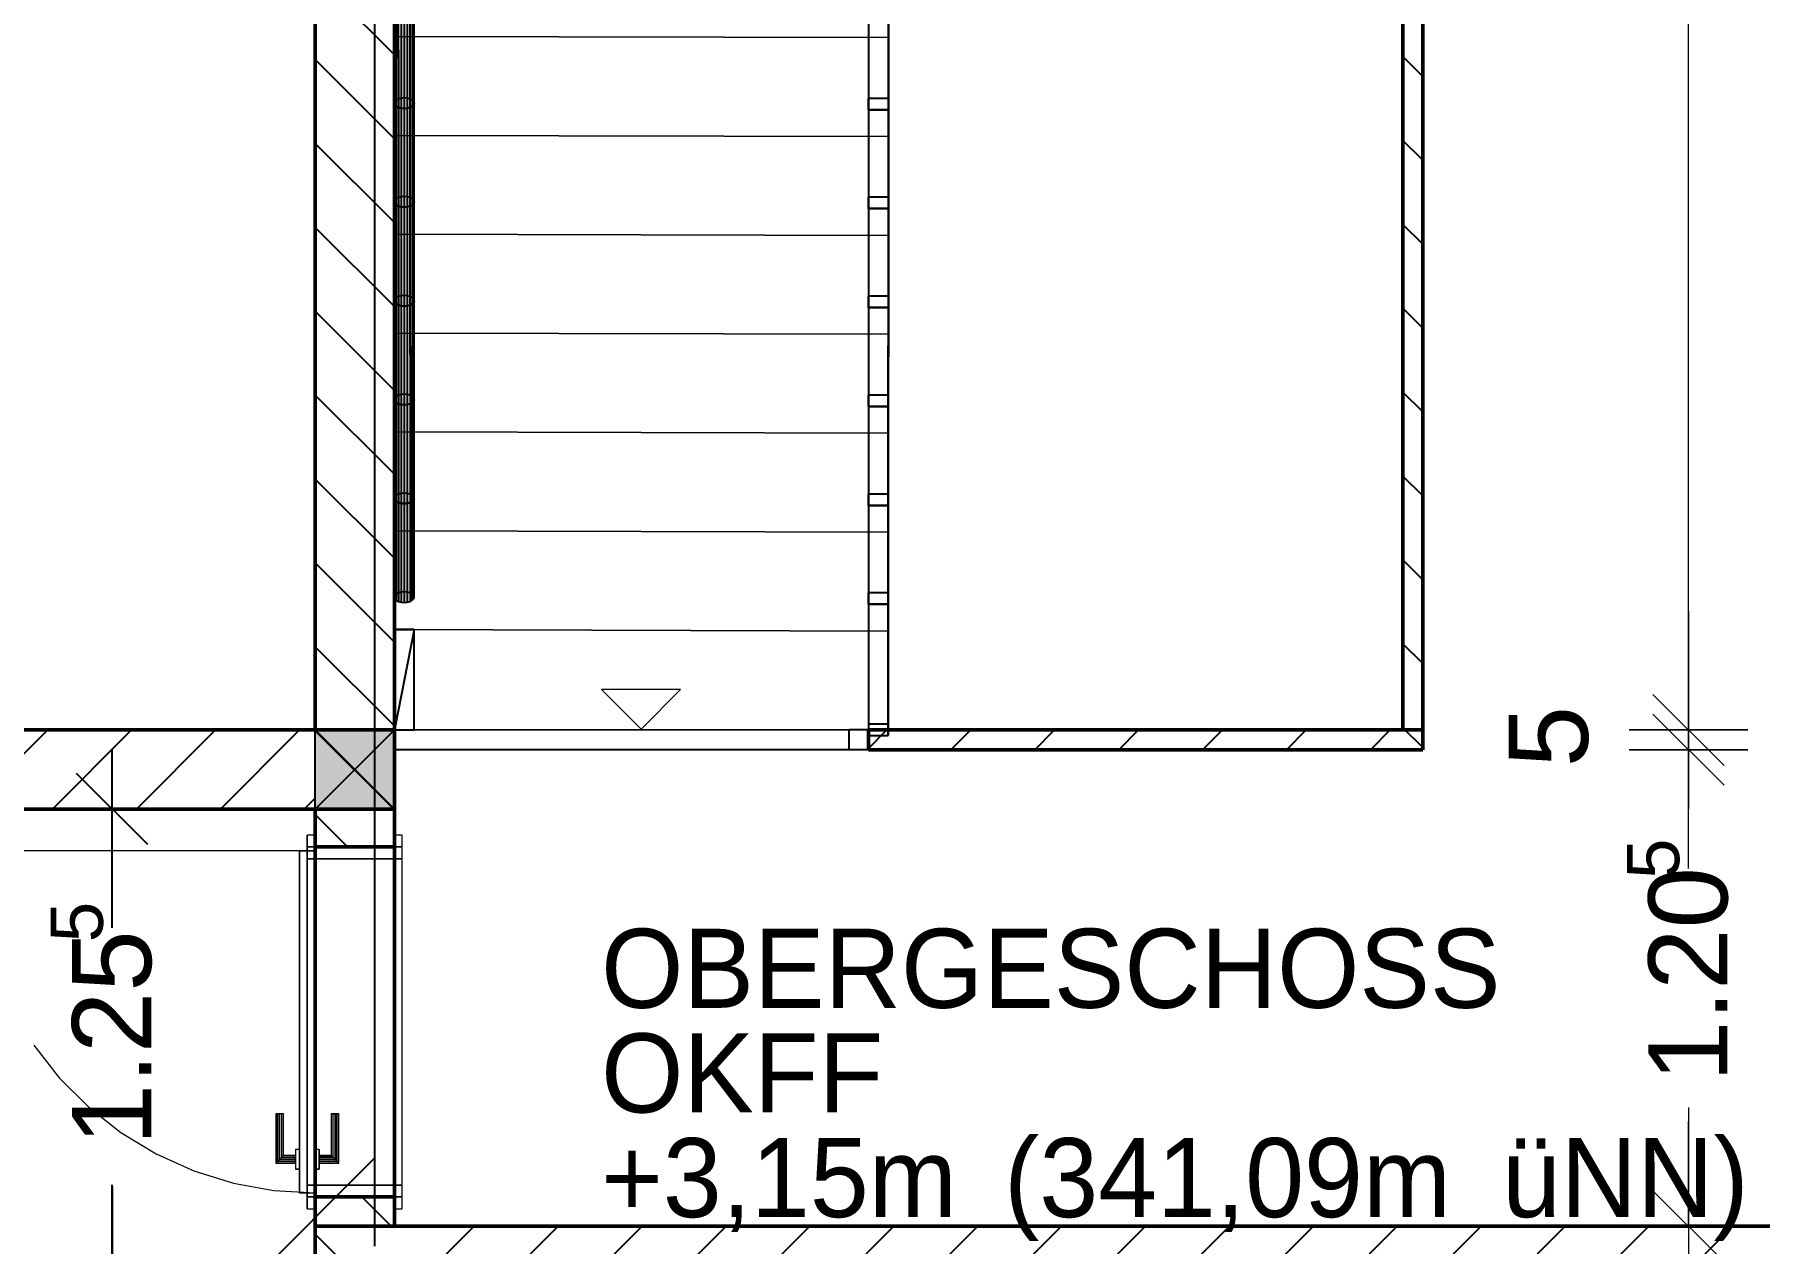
# Model space of a CAD drawing. Extents: x 0 to 756, y -25 to 420.
# Drawn here: x 202.4 to 289.6, y 120.2 to 181.4 of the extents above; entities that cross this region are included whole.
import ezdxf
from ezdxf.lldxf.tags import DXFTag

# ---------------------------------------------------------------- set-up
doc = ezdxf.new("R2010")
doc.units = 0
doc.layers.get('0').update_dxf_attribs({"lineweight": 25})
doc.layers.get('DEFPOINTS').update_dxf_attribs({"lineweight": 25})
for name, color, linetype, lineweight, true_color in [('A_Geschossdecke', 7, 'Continuous', 25, 0x008080), ('S_Kaltwasser', 3, 'Continuous', 35, 0x00ff00), ('S_Schmutzwasser', 7, 'Continuous', 35, 0x808040), ('S_Warmwasser', 1, 'fein_strichliert', 35, 0xff0000), ('S_Zirkulation', 7, 'fein_strichliert', 35, 0xff0080), ('X_Geometrie', 3, 'Continuous', 25, 0x00ff00)]:
    doc.layers.add(name, color=color, linetype=linetype, lineweight=lineweight, true_color=true_color)
for name, color, linetype, lineweight in [('A_Innenwand', 7, 'Continuous', 25), ('A_Tuer', 7, 'Continuous', 25), ('Allgemein03', 7, 'Continuous', 25), ('Pfosten_ Stützen', 7, 'Continuous', 13), ('Standard', 7, 'Continuous', 25), ('Treppe', 7, 'Continuous', 13), ('Tür', 7, 'Continuous', 13), ('Tür 2D', 7, 'Continuous', 13), ('Wand Holz nicht tragend', 7, 'Continuous', 13)]:
    doc.layers.add(name, color=color, linetype=linetype, lineweight=lineweight)
doc.styles.get("Standard").update_dxf_attribs({"font": 'arial.ttf'})
tags = doc.linetypes.add('fein_strichliert', pattern=[4, 1, -2, 1]).pattern_tags.tags
tags[8:9] = [DXFTag(74, 4), DXFTag(75, 0), DXFTag(340, '0'), DXFTag(46, 0.0), DXFTag(50, 0.0), DXFTag(44, 0.0), DXFTag(45, 0.0)]
tags[6:7] = [DXFTag(74, 4), DXFTag(75, 0), DXFTag(340, '0'), DXFTag(46, 0.0), DXFTag(50, 0.0), DXFTag(44, 0.0), DXFTag(45, 0.0)]
tags[4:5] = [DXFTag(74, 4), DXFTag(75, 0), DXFTag(340, '0'), DXFTag(46, 0.0), DXFTag(50, 0.0), DXFTag(44, 0.0), DXFTag(45, 0.0)]

# ---------------------------------------------------------------- blocks, each defined once
blk = doc.blocks.new('Referenz-A01I5YBJIE')
at = {"layer": 'Allgemein03', "color": 0, "lineweight": 13}
for p, q in [((272.607, 145.178), (272.607, 235.578)), ((271.607, 146.178), (271.607, 234.578)), ((244.583, 145.178), (244.583, 146.178)), ((245.583, 146.178), (271.607, 146.178)), ((244.583, 145.178), (272.607, 145.178))]:
    blk.add_line(p, q, dxfattribs=at)
at = {"layer": 'DEFPOINTS', "color": 0, "linetype": 'Continuous', "lineweight": 18, "ltscale": 0.18}
for p, q in [((271.607, 146.178), (271.607, 146.178)), ((271.607, 146.178), (271.607, 146.178)), ((286.048, 146.178), (286.048, 146.178)), ((272.607, 145.178), (272.607, 145.178)), ((272.607, 145.178), (272.607, 145.178)), ((286.048, 145.178), (286.048, 145.178)), ((286.048, 121.078), (286.048, 121.078))]:
    blk.add_line(p, q, dxfattribs=at)
at = {"layer": 'DEFPOINTS', "color": 0, "linetype": 'Continuous', "lineweight": -2, "ltscale": 0.25}
blk.add_line((216.607, 142.178), (216.607, 142.178), dxfattribs=at)
at = {"layer": 'Standard', "color": 0, "lineweight": 18}
for p, q in [((286.048, 146.178), (286.048, 184.22)), ((286.048, 152.178), (286.048, 143.178)), ((286.048, 151.178), (286.048, 142.178)), ((286.048, 140.178), (286.048, 149.178)), ((287.848, 144.378), (284.248, 147.978)), ((284.248, 147.978), (287.848, 144.378)), ((286.048, 139.178), (286.048, 148.178)), ((287.848, 143.378), (284.248, 146.978)), ((284.248, 146.978), (287.848, 143.378)), ((289.048, 146.178), (283.048, 146.178)), ((283.048, 146.178), (289.048, 146.178)), ((286.048, 145.178), (286.048, 146.178)), ((289.048, 145.178), (283.048, 145.178)), ((283.048, 145.178), (289.048, 145.178)), ((286.048, 142.378), (286.048, 145.178)), ((286.048, 127.078), (286.048, 118.078)), ((286.048, 121.078), (286.048, 126.378)), ((284.248, 122.878), (287.848, 119.278)), ((283.048, 121.078), (289.048, 121.078))]:
    blk.add_line(p, q, dxfattribs=at)
at = {"layer": 'Standard', "color": 0, "lineweight": -2}
for p, q in [((220.602, 182.878), (220.603, 177.88)), ((220.627, 182.96), (220.627, 177.963)), ((220.627, 182.795), (220.627, 177.798)), ((220.698, 183.035), (220.698, 178.037)), ((220.698, 182.721), (220.698, 177.723)), ((220.808, 183.094), (220.809, 178.096)), ((220.808, 182.662), (220.809, 177.664)), ((220.948, 183.132), (220.948, 178.134)), ((220.948, 182.624), (220.948, 177.626)), ((221.102, 183.145), (221.103, 178.147)), ((221.102, 182.611), (221.103, 177.613)), ((221.257, 183.132), (221.257, 178.134)), ((221.257, 182.624), (221.257, 177.626)), ((221.396, 183.094), (221.397, 178.096)), ((221.396, 182.662), (221.397, 177.664)), ((221.507, 183.035), (221.507, 178.037)), ((221.507, 182.721), (221.507, 177.723)), ((221.578, 182.961), (221.578, 177.963)), ((221.578, 182.796), (221.578, 177.798)), ((221.603, 177.88), (221.602, 182.878)), ((244.588, 183.121), (244.587, 178.119)), ((244.588, 182.548), (244.587, 177.546)), ((245.587, 178.119), (245.588, 183.121)), ((245.588, 182.548), (245.587, 177.546)), ((220.627, 177.963), (220.603, 177.88)), ((220.627, 177.963), (220.603, 177.88)), ((220.698, 178.037), (220.627, 177.963)), ((220.698, 178.037), (220.627, 177.963)), ((220.627, 177.963), (220.628, 172.965)), ((220.809, 178.096), (220.698, 178.037)), ((220.809, 178.096), (220.698, 178.037)), ((220.698, 178.037), (220.699, 173.04)), ((220.948, 178.134), (220.809, 178.096)), ((220.948, 178.134), (220.809, 178.096)), ((220.809, 178.096), (220.81, 173.099)), ((221.103, 178.147), (220.948, 178.134)), ((221.103, 178.147), (220.948, 178.134)), ((220.948, 178.134), (220.949, 173.137)), ((221.257, 178.134), (221.103, 178.147)), ((221.103, 178.147), (221.104, 173.15)), ((221.257, 178.134), (221.103, 178.147)), ((221.397, 178.096), (221.257, 178.134)), ((221.257, 178.134), (221.258, 173.137)), ((221.397, 178.096), (221.257, 178.134)), ((221.507, 178.037), (221.397, 178.096)), ((221.397, 178.096), (221.397, 173.099)), ((221.507, 178.037), (221.397, 178.096)), ((221.578, 177.963), (221.507, 178.037)), ((221.507, 178.037), (221.508, 173.04)), ((221.578, 177.963), (221.507, 178.037)), ((221.603, 177.88), (221.578, 177.963)), ((221.578, 177.963), (221.579, 172.965)), ((221.603, 177.88), (221.578, 177.963)), ((244.587, 178.119), (244.586, 173.117)), ((244.587, 178.119), (244.587, 177.546)), ((245.587, 178.119), (244.587, 178.119)), ((245.587, 178.119), (244.587, 178.119)), ((244.587, 177.546), (244.587, 178.119)), ((245.586, 173.117), (245.587, 178.119)), ((245.587, 177.546), (245.587, 178.119)), ((245.587, 178.119), (245.587, 177.546)), ((220.603, 177.88), (220.627, 177.798)), ((220.603, 177.88), (220.604, 172.883)), ((220.627, 177.798), (220.603, 177.88)), ((220.627, 177.798), (220.698, 177.723)), ((220.698, 177.723), (220.627, 177.798)), ((220.627, 177.798), (220.628, 172.8)), ((220.698, 177.723), (220.809, 177.664)), ((220.809, 177.664), (220.698, 177.723)), ((220.698, 177.723), (220.699, 172.726)), ((220.809, 177.664), (220.948, 177.626)), ((220.948, 177.626), (220.809, 177.664)), ((220.809, 177.664), (220.81, 172.667)), ((220.948, 177.626), (221.103, 177.613)), ((221.103, 177.613), (220.948, 177.626)), ((220.948, 177.626), (220.949, 172.629)), ((221.103, 177.613), (221.257, 177.626)), ((221.257, 177.626), (221.103, 177.613)), ((221.103, 177.613), (221.104, 172.616)), ((221.257, 177.626), (221.397, 177.664)), ((221.397, 177.664), (221.257, 177.626)), ((221.257, 177.626), (221.258, 172.629)), ((221.397, 177.664), (221.507, 177.723)), ((221.507, 177.723), (221.397, 177.664)), ((221.397, 177.664), (221.397, 172.667)), ((221.507, 177.723), (221.578, 177.798)), ((221.578, 177.798), (221.507, 177.723)), ((221.507, 177.723), (221.508, 172.726)), ((221.578, 177.798), (221.603, 177.88)), ((221.603, 177.88), (221.578, 177.798)), ((221.578, 177.798), (221.579, 172.8)), ((221.604, 172.883), (221.603, 177.88)), ((244.587, 177.546), (244.586, 172.543)), ((244.587, 177.546), (245.587, 177.546)), ((245.587, 177.546), (244.587, 177.546)), ((245.587, 177.546), (245.586, 172.543)), ((220.628, 172.965), (220.604, 172.883)), ((220.628, 172.965), (220.604, 172.883)), ((220.604, 172.883), (220.628, 172.8)), ((220.604, 172.883), (220.604, 167.885)), ((220.628, 172.8), (220.604, 172.883)), ((220.699, 173.04), (220.628, 172.965)), ((220.699, 173.04), (220.628, 172.965)), ((220.628, 172.965), (220.629, 167.967)), ((220.628, 172.8), (220.699, 172.726)), ((220.699, 172.726), (220.628, 172.8)), ((220.628, 172.8), (220.629, 167.802)), ((220.81, 173.099), (220.699, 173.04)), ((220.81, 173.099), (220.699, 173.04)), ((220.699, 173.04), (220.7, 168.042)), ((220.699, 172.726), (220.81, 172.667)), ((220.81, 172.667), (220.699, 172.726)), ((220.699, 172.726), (220.7, 167.728)), ((220.949, 173.137), (220.81, 173.099)), ((220.949, 173.137), (220.81, 173.099)), ((220.81, 173.099), (220.81, 168.101)), ((221.104, 173.15), (220.949, 173.137)), ((221.104, 173.15), (220.949, 173.137)), ((220.949, 173.137), (220.95, 168.139)), ((221.258, 173.137), (221.104, 173.15)), ((221.104, 173.15), (221.104, 168.152)), ((221.258, 173.137), (221.104, 173.15)), ((221.397, 173.099), (221.258, 173.137)), ((221.258, 173.137), (221.259, 168.139)), ((221.397, 173.099), (221.258, 173.137)), ((221.508, 173.04), (221.397, 173.099)), ((221.397, 173.099), (221.398, 168.101)), ((221.508, 173.04), (221.397, 173.099)), ((221.397, 172.667), (221.508, 172.726)), ((221.508, 172.726), (221.397, 172.667)), ((221.579, 172.965), (221.508, 173.04)), ((221.508, 173.04), (221.509, 168.042)), ((221.579, 172.965), (221.508, 173.04)), ((221.508, 172.726), (221.579, 172.8)), ((221.579, 172.8), (221.508, 172.726)), ((221.508, 172.726), (221.509, 167.728)), ((221.604, 172.883), (221.579, 172.965)), ((221.579, 172.965), (221.58, 167.968)), ((221.604, 172.883), (221.579, 172.965)), ((221.579, 172.8), (221.604, 172.883)), ((221.604, 172.883), (221.579, 172.8)), ((221.579, 172.8), (221.58, 167.803)), ((221.604, 167.885), (221.604, 172.883)), ((244.586, 173.117), (244.586, 172.543)), ((245.586, 173.117), (244.586, 173.117)), ((244.586, 173.117), (244.586, 168.114)), ((245.586, 173.117), (244.586, 173.117)), ((244.586, 172.543), (244.586, 173.117)), ((245.586, 172.543), (245.586, 173.117)), ((245.586, 168.114), (245.586, 173.117)), ((245.586, 173.117), (245.586, 172.543)), ((220.81, 172.667), (220.949, 172.629)), ((220.949, 172.629), (220.81, 172.667)), ((220.81, 172.667), (220.81, 167.669)), ((220.949, 172.629), (221.104, 172.616)), ((221.104, 172.616), (220.949, 172.629)), ((220.949, 172.629), (220.95, 167.631)), ((221.104, 172.616), (221.258, 172.629)), ((221.258, 172.629), (221.104, 172.616)), ((221.104, 172.616), (221.104, 167.618)), ((221.258, 172.629), (221.397, 172.667)), ((221.397, 172.667), (221.258, 172.629)), ((221.258, 172.629), (221.259, 167.631)), ((221.397, 172.667), (221.398, 167.669)), ((244.586, 172.543), (245.586, 172.543)), ((245.586, 172.543), (244.586, 172.543)), ((244.586, 172.543), (244.586, 167.541)), ((245.586, 172.543), (245.586, 167.541)), ((220.629, 167.967), (220.604, 167.885)), ((220.629, 167.967), (220.604, 167.885)), ((220.604, 167.885), (220.629, 167.802)), ((220.604, 167.885), (220.605, 162.887)), ((220.629, 167.802), (220.604, 167.885)), ((220.7, 168.042), (220.629, 167.967)), ((220.7, 168.042), (220.629, 167.967)), ((220.629, 167.967), (220.629, 162.97)), ((220.629, 167.802), (220.7, 167.728)), ((220.7, 167.728), (220.629, 167.802)), ((220.629, 167.802), (220.629, 162.805)), ((220.81, 168.101), (220.7, 168.042)), ((220.81, 168.101), (220.7, 168.042)), ((220.7, 168.042), (220.7, 163.044)), ((220.7, 167.728), (220.81, 167.669)), ((220.81, 167.669), (220.7, 167.728)), ((220.7, 167.728), (220.701, 162.73)), ((220.95, 168.139), (220.81, 168.101)), ((220.95, 168.139), (220.81, 168.101)), ((220.81, 168.101), (220.811, 163.103)), ((220.81, 167.669), (220.95, 167.631)), ((220.95, 167.631), (220.81, 167.669)), ((220.81, 167.669), (220.811, 162.671)), ((221.104, 168.152), (220.95, 168.139)), ((221.104, 168.152), (220.95, 168.139)), ((220.95, 168.139), (220.95, 163.141)), ((220.95, 167.631), (221.104, 167.618)), ((221.104, 167.618), (220.95, 167.631)), ((220.95, 167.631), (220.951, 162.633)), ((221.259, 168.139), (221.104, 168.152)), ((221.104, 168.152), (221.105, 163.154)), ((221.259, 168.139), (221.104, 168.152)), ((221.104, 167.618), (221.259, 167.631)), ((221.259, 167.631), (221.104, 167.618)), ((221.104, 167.618), (221.105, 162.62)), ((221.398, 168.101), (221.259, 168.139)), ((221.259, 168.139), (221.259, 163.141)), ((221.398, 168.101), (221.259, 168.139)), ((221.259, 167.631), (221.398, 167.669)), ((221.398, 167.669), (221.259, 167.631)), ((221.259, 167.631), (221.26, 162.633)), ((221.509, 168.042), (221.398, 168.101)), ((221.398, 168.101), (221.399, 163.103)), ((221.509, 168.042), (221.398, 168.101)), ((221.398, 167.669), (221.509, 167.728)), ((221.509, 167.728), (221.398, 167.669)), ((221.398, 167.669), (221.399, 162.671)), ((221.58, 167.968), (221.509, 168.042)), ((221.509, 168.042), (221.509, 163.044)), ((221.58, 167.968), (221.509, 168.042)), ((221.509, 167.728), (221.58, 167.803)), ((221.58, 167.803), (221.509, 167.728)), ((221.509, 167.728), (221.51, 162.731)), ((221.604, 167.885), (221.58, 167.968)), ((221.58, 167.968), (221.581, 162.97)), ((221.604, 167.885), (221.58, 167.968)), ((221.58, 167.803), (221.604, 167.885)), ((221.604, 167.885), (221.58, 167.803)), ((221.58, 167.803), (221.581, 162.805)), ((221.605, 162.887), (221.604, 167.885)), ((244.586, 168.114), (244.585, 163.112)), ((244.586, 167.541), (244.585, 162.539)), ((244.586, 168.114), (244.586, 167.541)), ((245.586, 168.114), (244.586, 168.114)), ((245.586, 168.114), (244.586, 168.114)), ((244.586, 167.541), (244.586, 168.114)), ((244.586, 167.541), (245.586, 167.541)), ((245.586, 167.541), (244.586, 167.541)), ((245.585, 163.112), (245.586, 168.114)), ((245.586, 167.541), (245.585, 162.539)), ((245.586, 167.541), (245.586, 168.114)), ((245.586, 168.114), (245.586, 167.541)), ((220.95, 163.141), (220.811, 163.103)), ((220.95, 163.141), (220.811, 163.103)), ((221.105, 163.154), (220.95, 163.141)), ((221.105, 163.154), (220.95, 163.141)), ((220.95, 163.141), (220.951, 158.144)), ((221.259, 163.141), (221.105, 163.154)), ((221.105, 163.154), (221.106, 158.157)), ((221.259, 163.141), (221.105, 163.154)), ((221.399, 163.103), (221.259, 163.141)), ((221.259, 163.141), (221.26, 158.144)), ((221.399, 163.103), (221.259, 163.141)), ((244.585, 163.112), (244.584, 158.11)), ((244.585, 163.112), (244.585, 162.539)), ((245.585, 163.112), (244.585, 163.112)), ((245.585, 163.112), (244.585, 163.112)), ((244.585, 162.539), (244.585, 163.112)), ((245.584, 158.109), (245.585, 163.112)), ((245.585, 162.539), (245.585, 163.112)), ((245.585, 163.112), (245.585, 162.539)), ((220.629, 162.97), (220.605, 162.887)), ((220.629, 162.97), (220.605, 162.887)), ((220.605, 162.887), (220.629, 162.805)), ((220.605, 162.887), (220.606, 157.89)), ((220.629, 162.805), (220.605, 162.887)), ((220.7, 163.044), (220.629, 162.97)), ((220.7, 163.044), (220.629, 162.97)), ((220.629, 162.97), (220.63, 157.972)), ((220.629, 162.805), (220.701, 162.73)), ((220.701, 162.73), (220.629, 162.805)), ((220.629, 162.805), (220.63, 157.807)), ((220.811, 163.103), (220.7, 163.044)), ((220.811, 163.103), (220.7, 163.044)), ((220.7, 163.044), (220.701, 158.047)), ((220.701, 162.73), (220.811, 162.671)), ((220.811, 162.671), (220.701, 162.73)), ((220.701, 162.73), (220.701, 157.733)), ((220.811, 163.103), (220.812, 158.106)), ((220.811, 162.671), (220.951, 162.633)), ((220.951, 162.633), (220.811, 162.671)), ((220.811, 162.671), (220.812, 157.674)), ((220.951, 162.633), (221.105, 162.62)), ((221.105, 162.62), (220.951, 162.633)), ((220.951, 162.633), (220.951, 157.636)), ((221.105, 162.62), (221.26, 162.633)), ((221.26, 162.633), (221.105, 162.62)), ((221.105, 162.62), (221.106, 157.623)), ((221.26, 162.633), (221.399, 162.671)), ((221.399, 162.671), (221.26, 162.633)), ((221.26, 162.633), (221.26, 157.636)), ((221.509, 163.044), (221.399, 163.103)), ((221.399, 163.103), (221.4, 158.106)), ((221.509, 163.044), (221.399, 163.103)), ((221.399, 162.671), (221.51, 162.731)), ((221.51, 162.731), (221.399, 162.671)), ((221.399, 162.671), (221.4, 157.674)), ((221.581, 162.97), (221.509, 163.044)), ((221.509, 163.044), (221.51, 158.047)), ((221.581, 162.97), (221.509, 163.044)), ((221.51, 162.731), (221.581, 162.805)), ((221.581, 162.805), (221.51, 162.731)), ((221.51, 162.731), (221.51, 157.733)), ((221.605, 162.887), (221.581, 162.97)), ((221.581, 162.97), (221.581, 157.972)), ((221.605, 162.887), (221.581, 162.97)), ((221.581, 162.805), (221.605, 162.887)), ((221.605, 162.887), (221.581, 162.805)), ((221.581, 162.805), (221.581, 157.807)), ((221.606, 157.89), (221.605, 162.887)), ((244.585, 162.539), (244.584, 157.536)), ((244.585, 162.539), (245.585, 162.539)), ((245.585, 162.539), (244.585, 162.539)), ((245.585, 162.539), (245.584, 157.536)), ((220.63, 157.972), (220.606, 157.89)), ((220.63, 157.972), (220.606, 157.89)), ((220.606, 157.89), (220.63, 157.807)), ((220.606, 157.89), (220.606, 152.892)), ((220.63, 157.807), (220.606, 157.89)), ((220.701, 158.047), (220.63, 157.972)), ((220.701, 158.047), (220.63, 157.972)), ((220.63, 157.972), (220.631, 152.975)), ((220.812, 158.106), (220.701, 158.047)), ((220.812, 158.106), (220.701, 158.047)), ((220.701, 158.047), (220.702, 153.049)), ((220.951, 158.144), (220.812, 158.106)), ((220.951, 158.144), (220.812, 158.106)), ((220.812, 158.106), (220.813, 153.108)), ((221.106, 158.157), (220.951, 158.144)), ((221.106, 158.157), (220.951, 158.144)), ((220.951, 158.144), (220.952, 153.146)), ((221.26, 158.144), (221.106, 158.157)), ((221.106, 158.157), (221.106, 153.159)), ((221.26, 158.144), (221.106, 158.157)), ((221.4, 158.106), (221.26, 158.144)), ((221.26, 158.144), (221.261, 153.146)), ((221.4, 158.106), (221.26, 158.144)), ((221.51, 158.047), (221.4, 158.106)), ((221.4, 158.106), (221.4, 153.108)), ((221.51, 158.047), (221.4, 158.106)), ((221.581, 157.972), (221.51, 158.047)), ((221.51, 158.047), (221.511, 153.049)), ((221.581, 157.972), (221.51, 158.047)), ((221.606, 157.89), (221.581, 157.972)), ((221.581, 157.972), (221.582, 152.975)), ((221.606, 157.89), (221.581, 157.972)), ((221.581, 157.807), (221.606, 157.89)), ((221.606, 157.89), (221.581, 157.807)), ((221.606, 152.892), (221.606, 157.89)), ((244.584, 158.11), (244.583, 153.107)), ((244.584, 158.11), (244.584, 157.536)), ((245.584, 158.109), (244.584, 158.11)), ((245.584, 158.109), (244.584, 158.11)), ((244.584, 157.536), (244.584, 158.11)), ((245.583, 153.107), (245.584, 158.109)), ((245.584, 157.536), (245.584, 158.109)), ((245.584, 158.109), (245.584, 157.536)), ((220.63, 157.807), (220.701, 157.733)), ((220.701, 157.733), (220.63, 157.807)), ((220.63, 157.807), (220.631, 152.81)), ((220.701, 157.733), (220.812, 157.674)), ((220.812, 157.674), (220.701, 157.733)), ((220.701, 157.733), (220.702, 152.735)), ((220.812, 157.674), (220.951, 157.636)), ((220.951, 157.636), (220.812, 157.674)), ((220.812, 157.674), (220.813, 152.676)), ((220.951, 157.636), (221.106, 157.623)), ((221.106, 157.623), (220.951, 157.636)), ((220.951, 157.636), (220.952, 152.638)), ((221.106, 157.623), (221.26, 157.636)), ((221.26, 157.636), (221.106, 157.623)), ((221.106, 157.623), (221.107, 152.625)), ((221.26, 157.636), (221.4, 157.674)), ((221.4, 157.674), (221.26, 157.636)), ((221.26, 157.636), (221.261, 152.638)), ((221.4, 157.674), (221.51, 157.733)), ((221.51, 157.733), (221.4, 157.674)), ((221.4, 157.674), (221.4, 152.676)), ((221.51, 157.733), (221.581, 157.807)), ((221.581, 157.807), (221.51, 157.733)), ((221.51, 157.733), (221.511, 152.735)), ((221.581, 157.807), (221.582, 152.81)), ((244.584, 157.536), (244.583, 152.534)), ((244.584, 157.536), (245.584, 157.536)), ((245.584, 157.536), (244.584, 157.536)), ((245.584, 157.536), (245.583, 152.534)), ((220.631, 152.975), (220.606, 152.892)), ((220.606, 152.892), (220.631, 152.81)), ((220.702, 153.049), (220.631, 152.975)), ((220.631, 152.81), (220.702, 152.735)), ((220.813, 153.108), (220.702, 153.049)), ((220.702, 152.735), (220.813, 152.676)), ((220.952, 153.146), (220.813, 153.108)), ((220.813, 152.676), (220.952, 152.638)), ((221.106, 153.159), (220.952, 153.146)), ((221.261, 153.146), (221.106, 153.159)), ((221.4, 153.108), (221.261, 153.146)), ((221.261, 152.638), (221.4, 152.676)), ((221.511, 153.049), (221.4, 153.108)), ((221.4, 152.676), (221.511, 152.735)), ((221.582, 152.975), (221.511, 153.049)), ((221.511, 152.735), (221.582, 152.81)), ((221.606, 152.892), (221.582, 152.975)), ((221.582, 152.81), (221.606, 152.892)), ((244.583, 153.107), (244.583, 152.534)), ((245.583, 153.107), (244.583, 153.107)), ((244.583, 153.107), (244.583, 146.466)), ((245.583, 153.107), (244.583, 153.107)), ((244.583, 152.534), (244.583, 153.107)), ((245.583, 152.534), (245.583, 153.107)), ((245.583, 146.466), (245.583, 153.107)), ((245.583, 153.107), (245.583, 152.534)), ((220.952, 152.638), (221.107, 152.625)), ((221.107, 152.625), (221.261, 152.638)), ((244.583, 152.534), (244.582, 145.893)), ((244.583, 152.534), (245.583, 152.534)), ((245.583, 152.534), (244.583, 152.534)), ((245.583, 152.534), (245.582, 145.893)), ((220.607, 151.255), (220.607, 146.178)), ((221.607, 151.252), (220.607, 151.255)), ((220.607, 151.255), (221.607, 151.252)), ((220.607, 146.178), (220.607, 151.255)), ((220.607, 151.255), (220.607, 151.255)), ((221.607, 151.252), (220.607, 146.178)), ((221.607, 151.252), (220.607, 146.178)), ((221.607, 146.178), (221.607, 151.252)), ((221.607, 151.252), (221.607, 151.252)), ((221.607, 146.178), (221.607, 151.252)), ((216.607, 146.178), (220.607, 146.178)), ((216.607, 142.178), (216.607, 146.178)), ((216.607, 146.178), (220.607, 142.178)), ((220.607, 146.178), (216.607, 142.178)), ((220.607, 146.178), (220.607, 142.178)), ((220.607, 142.178), (220.607, 146.178)), ((220.607, 146.178), (221.607, 146.178)), ((220.607, 146.178), (221.607, 146.178)), ((220.607, 146.178), (220.607, 146.178)), ((221.607, 146.178), (221.607, 146.178)), ((244.583, 146.466), (244.582, 145.893)), ((244.582, 145.893), (245.582, 145.893)), ((245.583, 146.466), (244.583, 146.466)), ((245.582, 145.893), (245.583, 146.466)), ((206.344, 136.178), (206.344, 145.178)), ((208.144, 140.378), (204.544, 143.978)), ((209.344, 142.178), (203.344, 142.178)), ((206.344, 139.182), (206.344, 142.178)), ((220.607, 142.178), (216.607, 142.178)), ((206.344, 117.078), (206.344, 123.182)), ((206.344, 123.078), (206.344, 114.078))]:
    blk.add_line(p, q, dxfattribs=at)
for points in [[(216.607, 142.178), (220.607, 142.178), (216.607, 146.178)], [(220.607, 142.178), (220.607, 146.178), (216.607, 146.178)]]:
    blk.add_solid(points, dxfattribs=at)
at = {"layer": 'Treppe', "color": 0}
for p, q in [((220.602, 186.238), (220.602, 181.241)), ((220.602, 181.241), (220.602, 186.238)), ((245.588, 181.195), (245.588, 186.198)), ((245.588, 186.198), (245.588, 181.195)), ((220.602, 181.241), (220.603, 176.243)), ((245.588, 181.195), (220.602, 181.241)), ((220.603, 176.243), (220.602, 181.241)), ((220.602, 181.241), (245.588, 181.195)), ((220.602, 181.241), (220.602, 181.241)), ((220.602, 181.241), (245.588, 181.195)), ((245.588, 181.195), (220.602, 181.241)), ((220.602, 181.241), (220.602, 181.241)), ((245.587, 176.193), (245.588, 181.195)), ((245.588, 181.195), (245.587, 176.193)), ((245.588, 181.195), (245.588, 181.195)), ((245.588, 181.195), (245.588, 181.195)), ((220.603, 176.243), (220.604, 171.246)), ((245.587, 176.193), (220.603, 176.243)), ((220.604, 171.246), (220.603, 176.243)), ((220.603, 176.243), (245.587, 176.193)), ((220.603, 176.243), (220.603, 176.243)), ((220.603, 176.243), (245.587, 176.193)), ((245.587, 176.193), (220.603, 176.243)), ((220.603, 176.243), (220.603, 176.243)), ((245.586, 171.19), (245.587, 176.193)), ((245.587, 176.193), (245.586, 171.19)), ((245.587, 176.193), (245.587, 176.193)), ((245.587, 176.193), (245.587, 176.193)), ((220.604, 171.246), (220.605, 166.248)), ((245.586, 171.19), (220.604, 171.246)), ((220.605, 166.248), (220.604, 171.246)), ((220.604, 171.246), (245.586, 171.19)), ((220.604, 171.246), (220.604, 171.246)), ((220.604, 171.246), (245.586, 171.19)), ((245.586, 171.19), (220.604, 171.246)), ((220.604, 171.246), (220.604, 171.246)), ((245.585, 166.188), (245.586, 171.19)), ((245.586, 171.19), (245.585, 166.188)), ((245.586, 171.19), (245.586, 171.19)), ((245.586, 171.19), (245.586, 171.19)), ((220.605, 166.248), (220.605, 161.25)), ((245.585, 166.188), (220.605, 166.248)), ((220.605, 161.25), (220.605, 166.248)), ((220.605, 166.248), (245.585, 166.188)), ((220.605, 166.248), (220.605, 166.248)), ((220.605, 166.248), (245.585, 166.188)), ((245.585, 166.188), (220.605, 166.248)), ((220.605, 166.248), (220.605, 166.248)), ((245.585, 161.185), (245.585, 166.188)), ((245.585, 166.188), (245.585, 161.185)), ((245.585, 166.188), (245.585, 166.188)), ((245.585, 166.188), (245.585, 166.188)), ((220.605, 161.25), (220.606, 156.253)), ((245.585, 161.185), (220.605, 161.25)), ((220.606, 156.253), (220.605, 161.25)), ((220.605, 161.25), (245.585, 161.185)), ((220.605, 161.25), (220.605, 161.25)), ((220.605, 161.25), (245.585, 161.185)), ((245.585, 161.185), (220.605, 161.25)), ((220.605, 161.25), (220.605, 161.25)), ((245.584, 156.183), (245.585, 161.185)), ((245.585, 161.185), (245.584, 156.183)), ((245.585, 161.185), (245.585, 161.185)), ((245.585, 161.185), (245.585, 161.185)), ((220.606, 156.253), (220.607, 151.255)), ((245.584, 156.183), (220.606, 156.253)), ((220.607, 151.255), (220.606, 156.253)), ((220.606, 156.253), (245.584, 156.183)), ((220.606, 156.253), (220.606, 156.253)), ((220.606, 156.253), (245.584, 156.183)), ((245.584, 156.183), (220.606, 156.253)), ((220.606, 156.253), (220.606, 156.253)), ((245.583, 151.18), (245.584, 156.183)), ((245.584, 156.183), (245.583, 151.18)), ((245.584, 156.183), (245.584, 156.183)), ((245.584, 156.183), (245.584, 156.183)), ((220.607, 151.255), (245.583, 151.18)), ((245.583, 151.18), (220.607, 151.255)), ((220.607, 151.255), (220.607, 151.255)), ((220.607, 151.255), (220.607, 146.178)), ((245.583, 151.18), (220.607, 151.255)), ((220.607, 146.178), (220.607, 151.255)), ((220.607, 151.255), (245.583, 151.18)), ((220.607, 151.255), (220.607, 151.255)), ((245.582, 146.178), (245.583, 151.18)), ((245.583, 151.18), (245.582, 146.178)), ((245.583, 151.18), (245.583, 151.18)), ((245.583, 151.18), (245.583, 151.18)), ((235.083, 148.218), (231.083, 148.218)), ((231.083, 148.218), (233.082, 146.218)), ((233.082, 146.218), (235.083, 148.218)), ((220.607, 146.178), (245.582, 146.178)), ((245.582, 146.178), (220.607, 146.178)), ((220.607, 146.178), (220.607, 146.178)), ((245.582, 146.178), (245.582, 146.178))]:
    blk.add_line(p, q, dxfattribs=at)
at = {"layer": 'Tür', "color": 0, "linetype": 'Continuous', "ltscale": 0.13}
for p, q in [((216.607, 140.863), (216.207, 140.863)), ((216.207, 140.863), (216.207, 140.263)), ((216.607, 140.863), (216.207, 140.863)), ((216.207, 140.863), (216.207, 140.863)), ((216.207, 140.263), (216.207, 140.863)), ((216.607, 140.263), (216.607, 140.863)), ((216.607, 140.263), (216.607, 140.863)), ((216.607, 140.863), (216.607, 140.863)), ((221.007, 140.863), (220.607, 140.863)), ((220.607, 140.863), (220.607, 140.263)), ((221.007, 140.863), (220.607, 140.863)), ((220.607, 140.863), (220.607, 140.863)), ((220.607, 140.263), (220.607, 140.863)), ((221.007, 140.263), (221.007, 140.863)), ((221.007, 140.263), (221.007, 140.863)), ((221.007, 140.863), (221.007, 140.863)), ((216.607, 140.063), (215.807, 140.063)), ((215.807, 140.063), (215.807, 122.763)), ((215.807, 122.763), (215.807, 140.063)), ((215.807, 140.063), (216.607, 140.063)), ((215.807, 140.063), (215.807, 140.063)), ((221.007, 140.263), (216.207, 140.263)), ((216.207, 140.263), (216.207, 139.663)), ((216.207, 139.663), (216.207, 140.263)), ((216.207, 140.263), (221.007, 140.263)), ((216.207, 140.263), (216.207, 140.263)), ((216.207, 140.263), (216.607, 140.263)), ((216.607, 140.263), (216.207, 140.263)), ((216.207, 140.263), (216.207, 140.263)), ((216.607, 140.263), (216.207, 140.263)), ((216.207, 140.263), (216.207, 122.563)), ((216.207, 122.563), (216.207, 140.263)), ((216.207, 140.263), (216.607, 140.263)), ((216.207, 140.263), (216.207, 140.263)), ((216.207, 139.663), (221.007, 139.663)), ((216.207, 139.663), (216.207, 139.663)), ((216.207, 139.663), (221.007, 139.663)), ((221.007, 139.663), (216.207, 139.663)), ((216.207, 139.663), (216.207, 123.163)), ((216.207, 123.163), (216.207, 139.663)), ((216.207, 139.663), (221.007, 139.663)), ((216.207, 139.663), (216.207, 139.663)), ((216.607, 140.263), (216.607, 140.063)), ((216.607, 140.263), (216.607, 140.263)), ((216.607, 122.563), (216.607, 140.263)), ((216.607, 140.263), (216.607, 140.263)), ((216.607, 122.563), (216.607, 140.263)), ((216.607, 122.763), (216.607, 140.063)), ((216.607, 140.063), (216.607, 140.063)), ((216.607, 122.763), (216.607, 140.063)), ((220.607, 140.263), (221.007, 140.263)), ((221.007, 140.263), (220.607, 140.263)), ((220.607, 140.263), (220.607, 140.263)), ((221.007, 140.263), (220.607, 140.263)), ((220.607, 140.263), (220.607, 122.563)), ((220.607, 122.563), (220.607, 140.263)), ((220.607, 140.263), (221.007, 140.263)), ((220.607, 140.263), (220.607, 140.263)), ((221.007, 139.663), (221.007, 140.263)), ((221.007, 140.263), (221.007, 140.263)), ((221.007, 139.663), (221.007, 140.263)), ((221.007, 140.263), (221.007, 140.263)), ((221.007, 122.563), (221.007, 140.263)), ((221.007, 140.263), (221.007, 140.263)), ((221.007, 122.563), (221.007, 140.263)), ((221.007, 139.663), (221.007, 139.663)), ((221.007, 123.163), (221.007, 139.663)), ((221.007, 139.663), (221.007, 139.663)), ((221.007, 123.163), (221.007, 139.663)), ((214.634, 126.763), (214.607, 126.763)), ((214.607, 126.763), (214.607, 124.263)), ((214.634, 126.763), (214.607, 126.763)), ((214.707, 126.763), (214.634, 126.763)), ((214.634, 126.763), (214.634, 124.29)), ((214.707, 126.763), (214.634, 126.763)), ((214.634, 126.763), (214.634, 124.29)), ((214.807, 126.763), (214.707, 126.763)), ((214.707, 126.763), (214.707, 124.363)), ((214.807, 126.763), (214.707, 126.763)), ((214.707, 126.763), (214.707, 124.363)), ((214.807, 124.463), (214.807, 126.763)), ((214.907, 126.763), (214.807, 126.763)), ((214.907, 126.763), (214.807, 126.763)), ((214.807, 126.763), (214.807, 124.463)), ((214.98, 126.763), (214.907, 126.763)), ((214.907, 126.763), (214.907, 124.563)), ((214.98, 126.763), (214.907, 126.763)), ((214.907, 126.763), (214.907, 124.563)), ((215.007, 126.763), (214.98, 126.763)), ((214.98, 126.763), (214.98, 124.636)), ((215.007, 126.763), (214.98, 126.763)), ((214.98, 126.763), (214.98, 124.636)), ((215.007, 124.663), (215.007, 126.763)), ((217.434, 126.763), (217.407, 126.763)), ((217.407, 126.763), (217.407, 124.663)), ((217.407, 126.763), (217.434, 126.763)), ((217.434, 124.636), (217.434, 126.763)), ((217.507, 126.763), (217.434, 126.763)), ((217.434, 124.636), (217.434, 126.763)), ((217.434, 126.763), (217.507, 126.763)), ((217.507, 124.563), (217.507, 126.763)), ((217.607, 126.763), (217.507, 126.763)), ((217.507, 124.563), (217.507, 126.763)), ((217.507, 126.763), (217.607, 126.763)), ((217.707, 126.763), (217.607, 126.763)), ((217.607, 126.763), (217.607, 124.463)), ((217.607, 124.463), (217.607, 126.763)), ((217.607, 126.763), (217.707, 126.763)), ((217.707, 124.363), (217.707, 126.763)), ((217.78, 126.763), (217.707, 126.763)), ((217.707, 124.363), (217.707, 126.763)), ((217.707, 126.763), (217.78, 126.763)), ((217.78, 124.29), (217.78, 126.763)), ((217.807, 126.763), (217.78, 126.763)), ((217.78, 124.29), (217.78, 126.763)), ((217.78, 126.763), (217.807, 126.763)), ((217.807, 124.263), (217.807, 126.763)), ((215.807, 124.963), (215.607, 124.963)), ((215.607, 124.963), (215.607, 123.963)), ((215.607, 124.963), (215.607, 124.963)), ((215.607, 124.963), (215.607, 123.963)), ((215.807, 124.963), (215.607, 124.963)), ((215.807, 123.963), (215.807, 124.963)), ((215.807, 124.963), (215.807, 124.963)), ((215.807, 123.963), (215.807, 124.963)), ((216.607, 124.963), (216.607, 123.963)), ((216.807, 124.963), (216.607, 124.963)), ((216.607, 124.963), (216.607, 123.963)), ((216.607, 124.963), (216.607, 124.963)), ((216.807, 124.963), (216.607, 124.963)), ((216.807, 123.963), (216.807, 124.963)), ((216.807, 124.963), (216.807, 124.963)), ((216.807, 124.963), (216.807, 123.963)), ((214.634, 124.29), (214.607, 124.263)), ((214.607, 124.263), (214.634, 124.29)), ((214.607, 124.263), (215.607, 124.263)), ((214.707, 124.363), (214.634, 124.29)), ((214.634, 124.29), (214.707, 124.363)), ((214.634, 124.29), (215.607, 124.29)), ((214.634, 124.29), (215.607, 124.29)), ((214.807, 124.463), (214.707, 124.363)), ((214.707, 124.363), (214.807, 124.463)), ((214.707, 124.363), (215.607, 124.363)), ((214.707, 124.363), (215.607, 124.363)), ((214.907, 124.563), (214.807, 124.463)), ((214.807, 124.463), (214.907, 124.563)), ((215.607, 124.463), (214.807, 124.463)), ((214.807, 124.463), (215.607, 124.463)), ((214.98, 124.636), (214.907, 124.563)), ((214.907, 124.563), (214.98, 124.636)), ((214.907, 124.563), (215.607, 124.563)), ((214.907, 124.563), (215.607, 124.563)), ((215.007, 124.663), (214.98, 124.636)), ((214.98, 124.636), (215.007, 124.663)), ((214.98, 124.636), (215.607, 124.636)), ((214.98, 124.636), (215.607, 124.636)), ((215.607, 124.663), (215.007, 124.663)), ((215.607, 124.636), (215.607, 124.663)), ((215.607, 124.663), (215.607, 124.636)), ((215.607, 124.563), (215.607, 124.636)), ((215.607, 124.636), (215.607, 124.563)), ((215.607, 124.463), (215.607, 124.563)), ((215.607, 124.563), (215.607, 124.463)), ((215.607, 124.363), (215.607, 124.463)), ((215.607, 124.463), (215.607, 124.363)), ((215.607, 124.29), (215.607, 124.363)), ((215.607, 124.363), (215.607, 124.29)), ((215.607, 124.263), (215.607, 124.29)), ((215.607, 124.29), (215.607, 124.263)), ((215.607, 123.963), (215.807, 123.963)), ((215.607, 123.963), (215.607, 123.963)), ((215.807, 123.963), (215.607, 123.963)), ((215.807, 123.963), (215.807, 123.963)), ((216.607, 123.963), (216.807, 123.963)), ((216.607, 123.963), (216.607, 123.963)), ((216.807, 123.963), (216.607, 123.963)), ((216.807, 124.663), (216.807, 124.636)), ((217.407, 124.663), (216.807, 124.663)), ((216.807, 124.663), (216.807, 124.636)), ((216.807, 124.636), (217.434, 124.636)), ((216.807, 124.636), (216.807, 124.563)), ((216.807, 124.636), (216.807, 124.563)), ((216.807, 124.636), (217.434, 124.636)), ((216.807, 124.563), (216.807, 124.463)), ((217.507, 124.563), (216.807, 124.563)), ((216.807, 124.563), (216.807, 124.463)), ((216.807, 124.563), (217.507, 124.563)), ((216.807, 124.463), (216.807, 124.363)), ((217.607, 124.463), (216.807, 124.463)), ((216.807, 124.463), (216.807, 124.363)), ((216.807, 124.463), (217.607, 124.463)), ((216.807, 124.363), (217.707, 124.363)), ((216.807, 124.363), (216.807, 124.29)), ((216.807, 124.363), (216.807, 124.29)), ((216.807, 124.363), (217.707, 124.363)), ((216.807, 124.29), (217.78, 124.29)), ((216.807, 124.29), (216.807, 124.263)), ((216.807, 124.29), (216.807, 124.263)), ((216.807, 124.29), (217.78, 124.29)), ((216.807, 124.263), (217.807, 124.263)), ((216.807, 123.963), (216.807, 123.963)), ((217.434, 124.636), (217.407, 124.663)), ((217.407, 124.663), (217.434, 124.636)), ((217.507, 124.563), (217.434, 124.636)), ((217.434, 124.636), (217.507, 124.563)), ((217.607, 124.463), (217.507, 124.563)), ((217.507, 124.563), (217.607, 124.463)), ((217.707, 124.363), (217.607, 124.463)), ((217.607, 124.463), (217.707, 124.363)), ((217.78, 124.29), (217.707, 124.363)), ((217.707, 124.363), (217.78, 124.29)), ((217.807, 124.263), (217.78, 124.29)), ((217.78, 124.29), (217.807, 124.263)), ((221.007, 123.163), (216.207, 123.163)), ((216.207, 123.163), (216.207, 122.563)), ((216.207, 122.563), (216.207, 123.163)), ((216.207, 123.163), (221.007, 123.163)), ((216.207, 123.163), (216.207, 123.163)), ((216.207, 123.163), (221.007, 123.163)), ((216.207, 123.163), (216.207, 123.163)), ((216.207, 123.163), (221.007, 123.163)), ((221.007, 122.563), (221.007, 123.163)), ((221.007, 123.163), (221.007, 123.163)), ((221.007, 122.563), (221.007, 123.163)), ((221.007, 123.163), (221.007, 123.163)), ((215.807, 122.763), (216.607, 122.763)), ((215.807, 122.763), (215.807, 122.763)), ((215.807, 122.763), (216.607, 122.763)), ((216.207, 122.563), (221.007, 122.563)), ((216.207, 122.563), (216.207, 122.563)), ((216.207, 122.563), (221.007, 122.563)), ((216.607, 122.563), (216.207, 122.563)), ((216.207, 122.563), (216.207, 121.963)), ((216.207, 121.963), (216.207, 122.563)), ((216.207, 122.563), (216.607, 122.563)), ((216.207, 122.563), (216.207, 122.563)), ((216.207, 122.563), (216.607, 122.563)), ((216.207, 122.563), (216.207, 122.563)), ((216.207, 122.563), (216.607, 122.563)), ((216.607, 122.763), (216.607, 122.563)), ((216.607, 122.763), (216.607, 122.763)), ((216.607, 121.963), (216.607, 122.563)), ((216.607, 122.563), (216.607, 122.563)), ((216.607, 121.963), (216.607, 122.563)), ((216.607, 122.563), (216.607, 122.563)), ((221.007, 122.563), (220.607, 122.563)), ((220.607, 122.563), (220.607, 121.963)), ((220.607, 121.963), (220.607, 122.563)), ((220.607, 122.563), (221.007, 122.563)), ((220.607, 122.563), (220.607, 122.563)), ((220.607, 122.563), (221.007, 122.563)), ((220.607, 122.563), (220.607, 122.563)), ((220.607, 122.563), (221.007, 122.563)), ((221.007, 122.563), (221.007, 122.563)), ((221.007, 121.963), (221.007, 122.563)), ((221.007, 122.563), (221.007, 122.563)), ((221.007, 121.963), (221.007, 122.563)), ((221.007, 122.563), (221.007, 122.563)), ((216.207, 121.963), (216.607, 121.963)), ((216.207, 121.963), (216.207, 121.963)), ((216.207, 121.963), (216.607, 121.963)), ((216.607, 121.963), (216.607, 121.963)), ((220.607, 121.963), (221.007, 121.963)), ((220.607, 121.963), (220.607, 121.963)), ((220.607, 121.963), (221.007, 121.963)), ((221.007, 121.963), (221.007, 121.963))]:
    blk.add_line(p, q, dxfattribs=at)
at = {"layer": 'Tür 2D', "color": 0, "linetype": 'Continuous', "ltscale": 0.13}
for p, q in [((216.607, 140.063), (199.307, 140.063)), ((202.37, 130.235), (203.658, 128.591)), ((203.658, 128.591), (205.135, 127.114)), ((205.135, 127.114), (206.78, 125.825)), ((206.78, 125.825), (208.567, 124.745)), ((208.567, 124.745), (210.473, 123.887)), ((210.473, 123.887), (212.467, 123.266)), ((212.467, 123.266), (214.522, 122.889)), ((214.522, 122.889), (216.607, 122.763))]:
    blk.add_line(p, q, dxfattribs=at)
at = {"layer": 'Wand Holz nicht tragend', "color": 0, "lineweight": 50}
for p, q in [((216.607, 259.578), (216.607, 146.178)), ((220.607, 146.178), (220.607, 259.578)), ((216.607, 146.178), (216.607, 240.72)), ((220.607, 240.72), (220.607, 146.178)), ((271.607, 235.578), (271.607, 146.181)), ((271.607, 146.181), (271.607, 235.578)), ((272.607, 146.181), (272.607, 235.578)), ((272.607, 235.578), (272.607, 146.181)), ((220.607, 146.178), (125.607, 146.178)), ((125.607, 146.178), (220.607, 146.178)), ((216.607, 146.178), (220.607, 146.178)), ((220.607, 146.178), (216.607, 146.178)), ((216.607, 146.178), (216.607, 146.178)), ((220.607, 142.178), (220.607, 146.178)), ((220.607, 146.178), (220.607, 142.178)), ((220.607, 146.178), (220.607, 146.178)), ((220.607, 146.178), (220.607, 146.178)), ((272.607, 146.181), (244.583, 146.181)), ((244.583, 146.181), (244.583, 145.181)), ((244.583, 145.181), (244.583, 146.181)), ((244.583, 146.181), (272.607, 146.181)), ((244.583, 146.181), (244.583, 146.181)), ((271.607, 146.181), (272.607, 146.181)), ((272.607, 146.181), (271.607, 146.181)), ((271.607, 146.181), (271.607, 146.181)), ((272.607, 146.181), (272.607, 146.181)), ((272.607, 145.181), (272.607, 146.181)), ((272.607, 146.181), (272.607, 145.181)), ((272.607, 146.181), (272.607, 146.181)), ((244.583, 145.181), (272.607, 145.181)), ((272.607, 145.181), (244.583, 145.181)), ((244.583, 145.181), (244.583, 145.181)), ((272.607, 145.181), (272.607, 145.181)), ((125.607, 142.178), (220.607, 142.178)), ((220.607, 142.178), (125.607, 142.178)), ((216.607, 142.178), (216.607, 121.078)), ((220.607, 142.178), (216.607, 142.178)), ((216.607, 142.178), (216.607, 142.178)), ((220.607, 142.178), (216.607, 142.178)), ((216.607, 142.178), (216.607, 140.263)), ((220.607, 142.178), (220.607, 142.178)), ((220.607, 121.078), (220.607, 142.178)), ((220.607, 142.178), (220.607, 142.178)), ((220.607, 140.263), (220.607, 142.178)), ((216.607, 140.263), (220.607, 140.263)), ((216.607, 140.263), (216.607, 140.263)), ((220.607, 140.263), (216.607, 140.263)), ((216.607, 140.263), (216.607, 122.563)), ((220.607, 140.263), (220.607, 140.263)), ((220.607, 122.563), (220.607, 140.263)), ((216.607, 122.563), (220.607, 122.563)), ((216.607, 121.078), (216.607, 122.563)), ((216.607, 122.563), (216.607, 122.563)), ((220.607, 122.563), (216.607, 122.563)), ((220.607, 122.563), (220.607, 121.078)), ((220.607, 122.563), (220.607, 122.563)), ((296.607, 121.078), (216.607, 121.078)), ((216.607, 121.078), (216.607, 117.078)), ((216.607, 117.078), (216.607, 121.078)), ((216.607, 121.078), (296.607, 121.078)), ((216.607, 121.078), (216.607, 121.078)), ((216.607, 121.078), (220.607, 121.078)), ((220.607, 121.078), (216.607, 121.078)), ((216.607, 121.078), (216.607, 121.078)), ((220.607, 121.078), (220.607, 121.078))]:
    blk.add_line(p, q, dxfattribs=at)
at = {"layer": 'Pfosten_ Stützen', "color": 0, "lineweight": 35, "char_height": 4, "attachment_point": 1}
for s, insert in [('{\\fPosterama Text Light;OBERGESCHOSS}', (231.062, 136.125)), ('{\\fPosterama Text Light;OKFF}', (231.062, 130.832)), ('{\\fPosterama Text Light;(341,09m}', (251.441, 125.539)), ('{\\fPosterama Text Light;üNN)}', (276.609, 125.539)), ('{\\fPosterama Text Light;+3,15m}', (231.062, 125.539))]:
    blk.add_mtext(s, dxfattribs=dict(at, insert=insert))
at = {"layer": 'Standard', "color": 0, "lineweight": 18, "attachment_point": 1, "rotation": 90}
for s, insert, char_height in [('{\\fArial;5}', (276.96, 144.287), 4), ('{\\fArial;5}', (282.936, 138.636), 2.64), ('{\\fArial;1.20}', (284.016, 128.371), 4)]:
    blk.add_mtext(s, dxfattribs=dict(at, insert=insert, char_height=char_height))
at = {"layer": 'Standard', "color": 0, "lineweight": -2, "attachment_point": 1, "rotation": 90}
for s, insert, char_height in [('{\\fArial;5}', (203.232, 135.44), 2.64), ('{\\fArial;1.25}', (204.312, 125.175), 4)]:
    blk.add_mtext(s, dxfattribs=dict(at, insert=insert, char_height=char_height))
blk = doc.blocks.new('Wand-A01I5YCXIE', base_point=(216.607, 117.078))
at = {"color": 0, "linetype": 'ByBlock', "lineweight": -2, "ltscale": 0.25}
for p, q in [((296.607, 121.078), (220.607, 121.078)), ((256.607, 117.078), (216.607, 117.078)), ((300.607, 117.078), (260.607, 117.078))]:
    blk.add_line(p, q, dxfattribs=at)
at = {"color": 0, "lineweight": -2}
for p, q in [((224.65, 121.078), (220.65, 117.078)), ((228.892, 121.078), (224.892, 117.078)), ((233.135, 121.078), (229.135, 117.078)), ((237.378, 121.078), (233.378, 117.078)), ((241.62, 121.078), (237.62, 117.078)), ((245.863, 121.078), (241.863, 117.078)), ((250.106, 121.078), (246.106, 117.078)), ((254.348, 121.078), (250.348, 117.078)), ((258.591, 121.078), (254.591, 117.078)), ((262.833, 121.078), (258.833, 117.078)), ((267.076, 121.078), (263.076, 117.078)), ((271.319, 121.078), (267.319, 117.078)), ((275.561, 121.078), (271.561, 117.078)), ((279.804, 121.078), (275.804, 117.078)), ((284.047, 121.078), (280.047, 117.078)), ((288.289, 121.078), (284.289, 117.078)), ((292.532, 121.078), (288.532, 117.078)), ((296.691, 120.994), (292.775, 117.078)), ((298.812, 118.873), (297.017, 117.078))]:
    blk.add_line(p, q, dxfattribs=at)
blk = doc.blocks.new('Wand-A01I5YD9IE', base_point=(243.607, 145.178))
at = {"color": 0, "linetype": 'ByBlock', "lineweight": -2, "ltscale": 0.25}
for p, q in [((243.607, 145.178), (243.607, 146.178)), ((271.607, 146.178), (243.607, 146.178)), ((272.607, 145.178), (243.607, 145.178))]:
    blk.add_line(p, q, dxfattribs=at)
at = {"color": 0, "lineweight": -2}
for p, q in [((244.507, 145.178), (245.507, 146.178)), ((248.75, 145.178), (249.75, 146.178)), ((252.992, 145.178), (253.992, 146.178)), ((257.235, 145.178), (258.235, 146.178)), ((261.478, 145.178), (262.478, 146.178)), ((265.72, 145.178), (266.72, 146.178)), ((269.963, 145.178), (270.963, 146.178))]:
    blk.add_line(p, q, dxfattribs=at)
blk = doc.blocks.new('Wand-A01I5YDBIE', base_point=(216.607, 117.078))
at = {"color": 0, "linetype": 'ByBlock', "lineweight": -2, "ltscale": 0.25}
for p, q in [((216.607, 259.02), (216.607, 259.578)), ((220.607, 259.02), (220.607, 259.578)), ((216.607, 146.178), (216.607, 240.12)), ((220.607, 235.578), (220.607, 240.12)), ((220.607, 140.263), (220.607, 234.578)), ((216.607, 140.263), (216.607, 142.178)), ((216.607, 117.078), (216.607, 122.563)), ((220.607, 121.078), (220.607, 122.563))]:
    blk.add_line(p, q, dxfattribs=at)
at = {"color": 0, "lineweight": -2}
for p, q in [((218.276, 259.02), (217.719, 259.578)), ((220.607, 239.719), (220.206, 240.12)), ((220.607, 235.476), (216.607, 239.476)), ((220.607, 231.233), (216.607, 235.233)), ((220.607, 226.991), (216.607, 230.991)), ((220.607, 222.748), (216.607, 226.748)), ((220.607, 218.505), (216.607, 222.505)), ((220.607, 214.263), (216.607, 218.263)), ((220.607, 210.02), (216.607, 214.02)), ((220.607, 205.778), (216.607, 209.778)), ((220.607, 201.535), (216.607, 205.535)), ((220.607, 197.292), (216.607, 201.292)), ((220.607, 193.05), (216.607, 197.05)), ((220.607, 188.807), (216.607, 192.807)), ((220.607, 184.564), (216.607, 188.564)), ((220.607, 180.322), (216.607, 184.322)), ((220.607, 176.079), (216.607, 180.079)), ((220.607, 171.836), (216.607, 175.836)), ((220.607, 167.594), (216.607, 171.594)), ((220.607, 163.351), (216.607, 167.351)), ((220.607, 159.108), (216.607, 163.108)), ((220.607, 154.866), (216.607, 158.866)), ((220.607, 150.623), (216.607, 154.623)), ((220.607, 146.381), (216.607, 150.381)), ((220.607, 142.138), (216.607, 146.138)), ((218.24, 140.263), (216.607, 141.895)), ((220.531, 121.001), (218.969, 122.563)), ((218.409, 118.88), (216.607, 120.682))]:
    blk.add_line(p, q, dxfattribs=at)
blk = doc.blocks.new('Tür-A01I5YDFIE', base_point=(216.607, 122.563))
at = {"color": 0, "linetype": 'ByBlock', "lineweight": -2, "ltscale": 0.25}
for p, q in [((220.607, 140.263), (216.607, 140.263)), ((220.607, 122.563), (216.607, 122.563))]:
    blk.add_line(p, q, dxfattribs=at)
blk = doc.blocks.new('Wand-A01I5YK7IE', base_point=(125.607, 142.178))
at = {"color": 0, "linetype": 'ByBlock', "lineweight": -2, "ltscale": 0.25}
for p, q in [((125.607, 146.178), (216.607, 146.178)), ((125.607, 142.178), (216.607, 142.178))]:
    blk.add_line(p, q, dxfattribs=at)
at = {"color": 0, "lineweight": -2}
for p, q in [((199.081, 142.178), (203.081, 146.178)), ((203.323, 142.178), (207.323, 146.178)), ((207.566, 142.178), (211.566, 146.178)), ((211.809, 142.178), (215.809, 146.178)), ((216.051, 142.178), (216.607, 142.734))]:
    blk.add_line(p, q, dxfattribs=at)
blk = doc.blocks.new('Wand-A01I5YKBIE', base_point=(271.607, 145.178))
at = {"color": 0, "linetype": 'ByBlock', "lineweight": -2, "ltscale": 0.25}
for p, q in [((272.607, 145.178), (272.607, 235.578)), ((271.607, 146.178), (271.607, 234.578))]:
    blk.add_line(p, q, dxfattribs=at)
at = {"color": 0, "lineweight": -2}
for p, q in [((272.607, 234.388), (272.012, 234.983)), ((272.607, 230.145), (271.607, 231.145)), ((272.607, 225.902), (271.607, 226.902)), ((272.607, 221.66), (271.607, 222.66)), ((272.607, 217.417), (271.607, 218.417)), ((272.607, 213.175), (271.607, 214.175)), ((272.607, 208.932), (271.607, 209.932)), ((272.607, 204.689), (271.607, 205.689)), ((272.607, 200.447), (271.607, 201.447)), ((272.607, 196.204), (271.607, 197.204)), ((272.607, 191.961), (271.607, 192.961)), ((272.607, 187.719), (271.607, 188.719)), ((272.607, 183.476), (271.607, 184.476)), ((272.607, 179.233), (271.607, 180.233)), ((272.607, 174.991), (271.607, 175.991)), ((272.607, 170.748), (271.607, 171.748)), ((272.607, 166.505), (271.607, 167.505)), ((272.607, 162.263), (271.607, 163.263)), ((272.607, 158.02), (271.607, 159.02)), ((272.607, 153.778), (271.607, 154.778)), ((272.607, 149.535), (271.607, 150.535)), ((272.607, 145.292), (271.607, 146.292))]:
    blk.add_line(p, q, dxfattribs=at)
blk = doc.blocks.new('Geschossdecke-A01I5YL5IE', base_point=(119.607, 24.521))
at = {"color": 0, "linetype": 'ByBlock', "lineweight": -2, "ltscale": 0.25}
blk.add_line((219.607, 258.578), (219.607, 120.078), dxfattribs=at)
at = {"color": 0, "lineweight": -2}
blk.add_line((119.607, 24.521), (219.607, 124.521), dxfattribs=at)
blk = doc.blocks.new('Verbundrohr (Stange)-A01I5YOBIE', base_point=(261.803, 56.935))
at = {"color": 0, "linetype": 'ByBlock', "lineweight": -2, "ltscale": 0.35}
for p, q in [((303.956, 144.781), (303.956, 116.065)), ((303.956, 116.065), (261.803, 116.065)), ((261.803, 116.065), (261.803, 56.935)), ((261.803, 56.935), (262.138, 56.935))]:
    blk.add_line(p, q, dxfattribs=at)
blk = doc.blocks.new('Verbundrohr (Stange)-A01I5YODIE', base_point=(262.138, 56.935))
at = {"color": 0, "linetype": 'ByBlock', "lineweight": -2, "ltscale": 0.35}
for p, q in [((305.677, 144.692), (305.677, 114.618)), ((305.677, 114.618), (262.138, 114.618)), ((262.138, 114.618), (262.138, 56.935))]:
    blk.add_line(p, q, dxfattribs=at)
blk = doc.blocks.new('Abwasserleitung-A01I5YOZIE', base_point=(261.376, 56.977))
at = {"color": 0, "linetype": 'ByBlock', "lineweight": -2, "ltscale": 0.35}
for p, q in [((302.368, 142.601), (302.368, 116.678)), ((263.231, 116.305), (261.376, 114.45)), ((301.995, 116.305), (263.231, 116.305)), ((302.368, 116.678), (301.995, 116.305)), ((261.376, 114.45), (261.376, 56.977))]:
    blk.add_line(p, q, dxfattribs=at)
blk = doc.blocks.new('Teilstrecke-A01I5YP7IE', base_point=(263.189, 57.487))
at = {"color": 0, "linetype": 'ByBlock', "lineweight": -2, "ltscale": 0.35}
for p, q in [((304.776, 143.101), (304.776, 115.456)), ((304.776, 115.456), (263.189, 115.456)), ((263.189, 115.456), (263.189, 57.487))]:
    blk.add_line(p, q, dxfattribs=at)

msp = doc.modelspace()

# ---------------------------------------------------------------- linework, layer by layer
at = {"layer": 'X_Geometrie', "ltscale": 0.25}
msp.add_line((243.607, 145.178), (220.607, 145.178), dxfattribs=at)

# ---------------------------------------------------------------- block references
at = {"color": 8, "lineweight": 25, "ltscale": 0.25, "true_color": 0x808080}
msp.add_blockref('Referenz-A01I5YBJIE', (0, 0), dxfattribs=at)
at = {"layer": 'A_Geschossdecke', "ltscale": 0.25}
msp.add_blockref('Geschossdecke-A01I5YL5IE', (119.607, 24.521), dxfattribs=at)
at = {"layer": 'A_Innenwand', "ltscale": 0.25}
for name, p in [('Wand-A01I5YDBIE', (216.607, 117.078)), ('Wand-A01I5YKBIE', (271.607, 145.178)), ('Wand-A01I5YK7IE', (125.607, 142.178)), ('Wand-A01I5YD9IE', (243.607, 145.178)), ('Wand-A01I5YCXIE', (216.607, 117.078))]:
    msp.add_blockref(name, p, dxfattribs=at)
at = {"layer": 'A_Tuer', "ltscale": 0.25}
msp.add_blockref('Tür-A01I5YDFIE', (216.607, 122.563), dxfattribs=at)
at = {"layer": 'S_Kaltwasser', "ltscale": 0.35}
msp.add_blockref('Teilstrecke-A01I5YP7IE', (263.189, 57.487), dxfattribs=at)
at = {"layer": 'S_Schmutzwasser', "ltscale": 0.35}
msp.add_blockref('Abwasserleitung-A01I5YOZIE', (261.376, 56.977), dxfattribs=at)
at = {"layer": 'S_Warmwasser', "ltscale": 0.35}
msp.add_blockref('Verbundrohr (Stange)-A01I5YODIE', (262.138, 56.935), dxfattribs=at)
at = {"layer": 'S_Zirkulation', "ltscale": 0.35}
msp.add_blockref('Verbundrohr (Stange)-A01I5YOBIE', (261.803, 56.935), dxfattribs=at)

doc.saveas('drawing.dxf')
